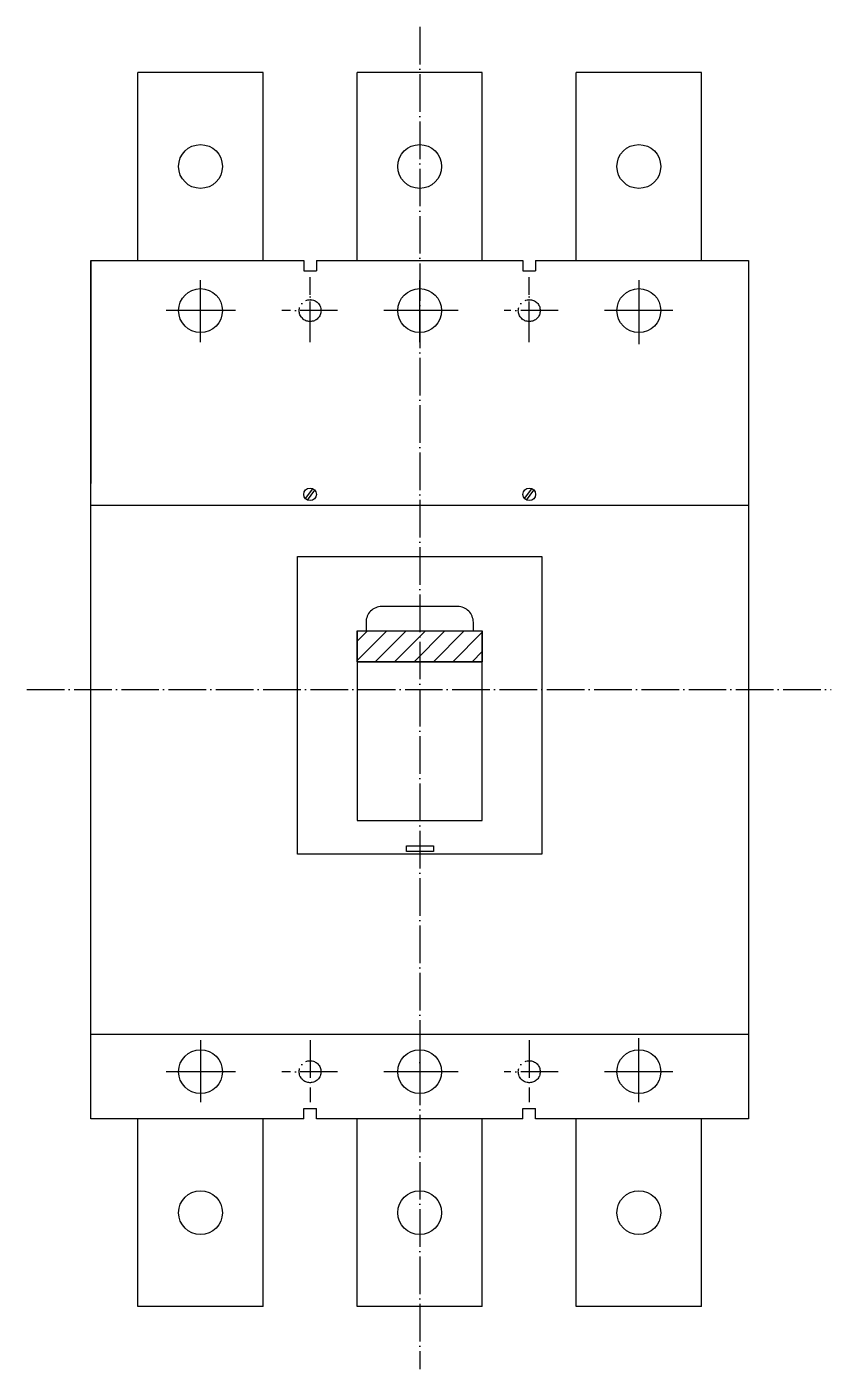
# Model space of a CAD drawing. Extents: x 0 to 257, y 0 to 429.
import ezdxf

# ---------------------------------------------------------------- set-up
doc = ezdxf.new("R2010")
doc.units = 0
doc.linetypes.add('ACAD_ISO04W100', pattern=[30, 24, -3, 0, -3])

# ---------------------------------------------------------------- blocks, each defined once
blk = doc.blocks.new('ryyryryrytytyt')
h = blk.add_hatch()
h.set_pattern_fill('ANSI31', color=256, scale=35, style=0)
h.set_pattern_definition([(45, (-17948.7015, 1779.2374), (-3.0935922, 3.0935922), [])])
h.paths.add_polyline_path([(-19, 23.78), (-59, 23.78), (-59, 13.91), (-19, 13.91)])
at = {"color": 31, "linetype": 'ACAD_ISO04W100', "ltscale": 0.5}
for p, q in [((-39, 216.58), (-39, -211.95)), ((-164.47, 5), (92.43, 5))]:
    blk.add_line(p, q, dxfattribs=at)
for p, q in [((-129, 142), (-129, 202)), ((-89, 202), (-129, 202)), ((-89, 142), (-89, 202)), ((-59, 142), (-59, 202)), ((-19, 202), (-59, 202)), ((-19, 142), (-19, 202)), ((11, 142), (11, 202)), ((51, 202), (11, 202)), ((51, 142), (51, 202)), ((-144, 142), (-144, 70.84)), ((-89, 142), (-76, 142)), ((-76, 142), (-76, 138.71)), ((-72, 142), (-59, 142)), ((-72, 142), (-72, 138.71)), ((-6, 142), (-6, 138.71)), ((-2, 142), (-2, 138.71)), ((-76, 138.71), (-72, 138.71)), ((-6, 138.71), (-2, 138.71)), ((-109, 115.91), (-109, 135.7)), ((31, 135.7), (31, 115.32)), ((-97.78, 126), (-119.95, 126)), ((-26.69, 126), (-50.47, 126)), ((41.91, 126), (19.99, 126)), ((-59, 23.78), (-19, 23.78)), ((-59, 13.91), (-19, 13.91)), ((-109, -106.91), (-109, -126.7)), ((-39, -106.91), (-39, -126.7)), ((31, -126.7), (31, -106.32)), ((-97.78, -117), (-119.95, -117)), ((-26.69, -117), (-50.47, -117)), ((41.91, -117), (19.99, -117)), ((-129, -192), (-129, -132)), ((-89, -192), (-89, -132)), ((-76, -132), (-76, -128.71)), ((-76, -128.71), (-72, -128.71)), ((-72, -132), (-72, -128.71)), ((-59, -192), (-59, -132)), ((-19, -192), (-19, -132)), ((-6, -132), (-6, -128.71)), ((-6, -128.71), (-2, -128.71)), ((-2, -132), (-2, -128.71)), ((11, -192), (11, -132)), ((51, -192), (51, -132)), ((-89, -192), (-129, -192)), ((-19, -192), (-59, -192)), ((51, -192), (11, -192))]:
    blk.add_line(p, q)
at = {"color": 6, "linetype": 'ACAD_ISO04W100', "ltscale": 0.5}
for p, q in [((-74, 116.91), (-74, 136.7)), ((-74, 115.91), (-74, 135.7)), ((-4, 116.91), (-4, 136.7)), ((-4, 115.91), (-4, 135.7)), ((-65.2, 126), (-83.05, 126)), ((5.26, 126), (-11.97, 126)), ((-74, -106.91), (-74, -126.7)), ((-4, -106.91), (-4, -126.7)), ((-65.2, -117), (-83.05, -117)), ((5.26, -117), (-11.97, -117))]:
    blk.add_line(p, q, dxfattribs=at)
at = {"color": 1}
for p, q in [((-39, 115.91), (-39, 135.7)), ((-75.49, 65.99), (-73.15, 69.14)), ((-74.85, 65.51), (-72.51, 68.66)), ((-5.49, 65.99), (-3.15, 69.14)), ((-4.85, 65.51), (-2.51, 68.66))]:
    blk.add_line(p, q, dxfattribs=at)
for points in [[(-144, -38.86), (-144, 142), (-76, 142)], [(-72, 142), (-6, 142)], [(-2, 142), (66, 142), (66, -38.86)], [(-59, 23.78), (-59, -36.77), (-19, -36.77), (-19, 23.78)], [(-76, -132), (-144, -132), (-144, -43)], [(66, -43), (66, -132), (-2, -132)], [(-6, -132), (-72, -132)]]:
    blk.add_lwpolyline(points)
for points in [[(-144, 63.84), (66, 63.84), (66, -105.13), (-144, -105.13)], [(-59, 23.78), (-19, 23.78), (-19, 13.91), (-59, 13.91)], [(-43.26, -44.84), (-34.54, -44.84), (-34.54, -46.66), (-43.26, -46.66)]]:
    blk.add_lwpolyline(points, close=True)
at = {"color": 3}
blk.add_lwpolyline([(-78, 47.5), (0, 47.5), (0, -47.5), (-78, -47.5)], close=True, dxfattribs=at)
blk.add_lwpolyline([(-21.86, 23.78), (-21.86, 26.5, 0.414214), (-26.86, 31.5), (-51.14, 31.5, 0.414214), (-56.14, 26.5), (-56.14, 23.78)], format="xyb")
for centre in [(-109, 172), (-39, 172), (31, 172), (-109, 126), (-39, 126), (31, 126), (-109, -117), (-39, -117), (31, -117), (-109, -162), (-39, -162), (31, -162)]:
    blk.add_circle(centre, 7)
at = {"color": 6, "linetype": 'ACAD_ISO04W100', "ltscale": 0.5}
for centre in [(-74, 126), (-4, 126), (-74, -117), (-4, -117)]:
    blk.add_circle(centre, 3.5, dxfattribs=at)
at = {"color": 1}
for centre in [(-74, 67.32), (-4, 67.32), (-4, 67.32)]:
    blk.add_circle(centre, 2, dxfattribs=at)

msp = doc.modelspace()

# ---------------------------------------------------------------- block references
msp.add_blockref('ryyryryrytytyt', (164.47, 211.95))

doc.saveas('drawing.dxf')
